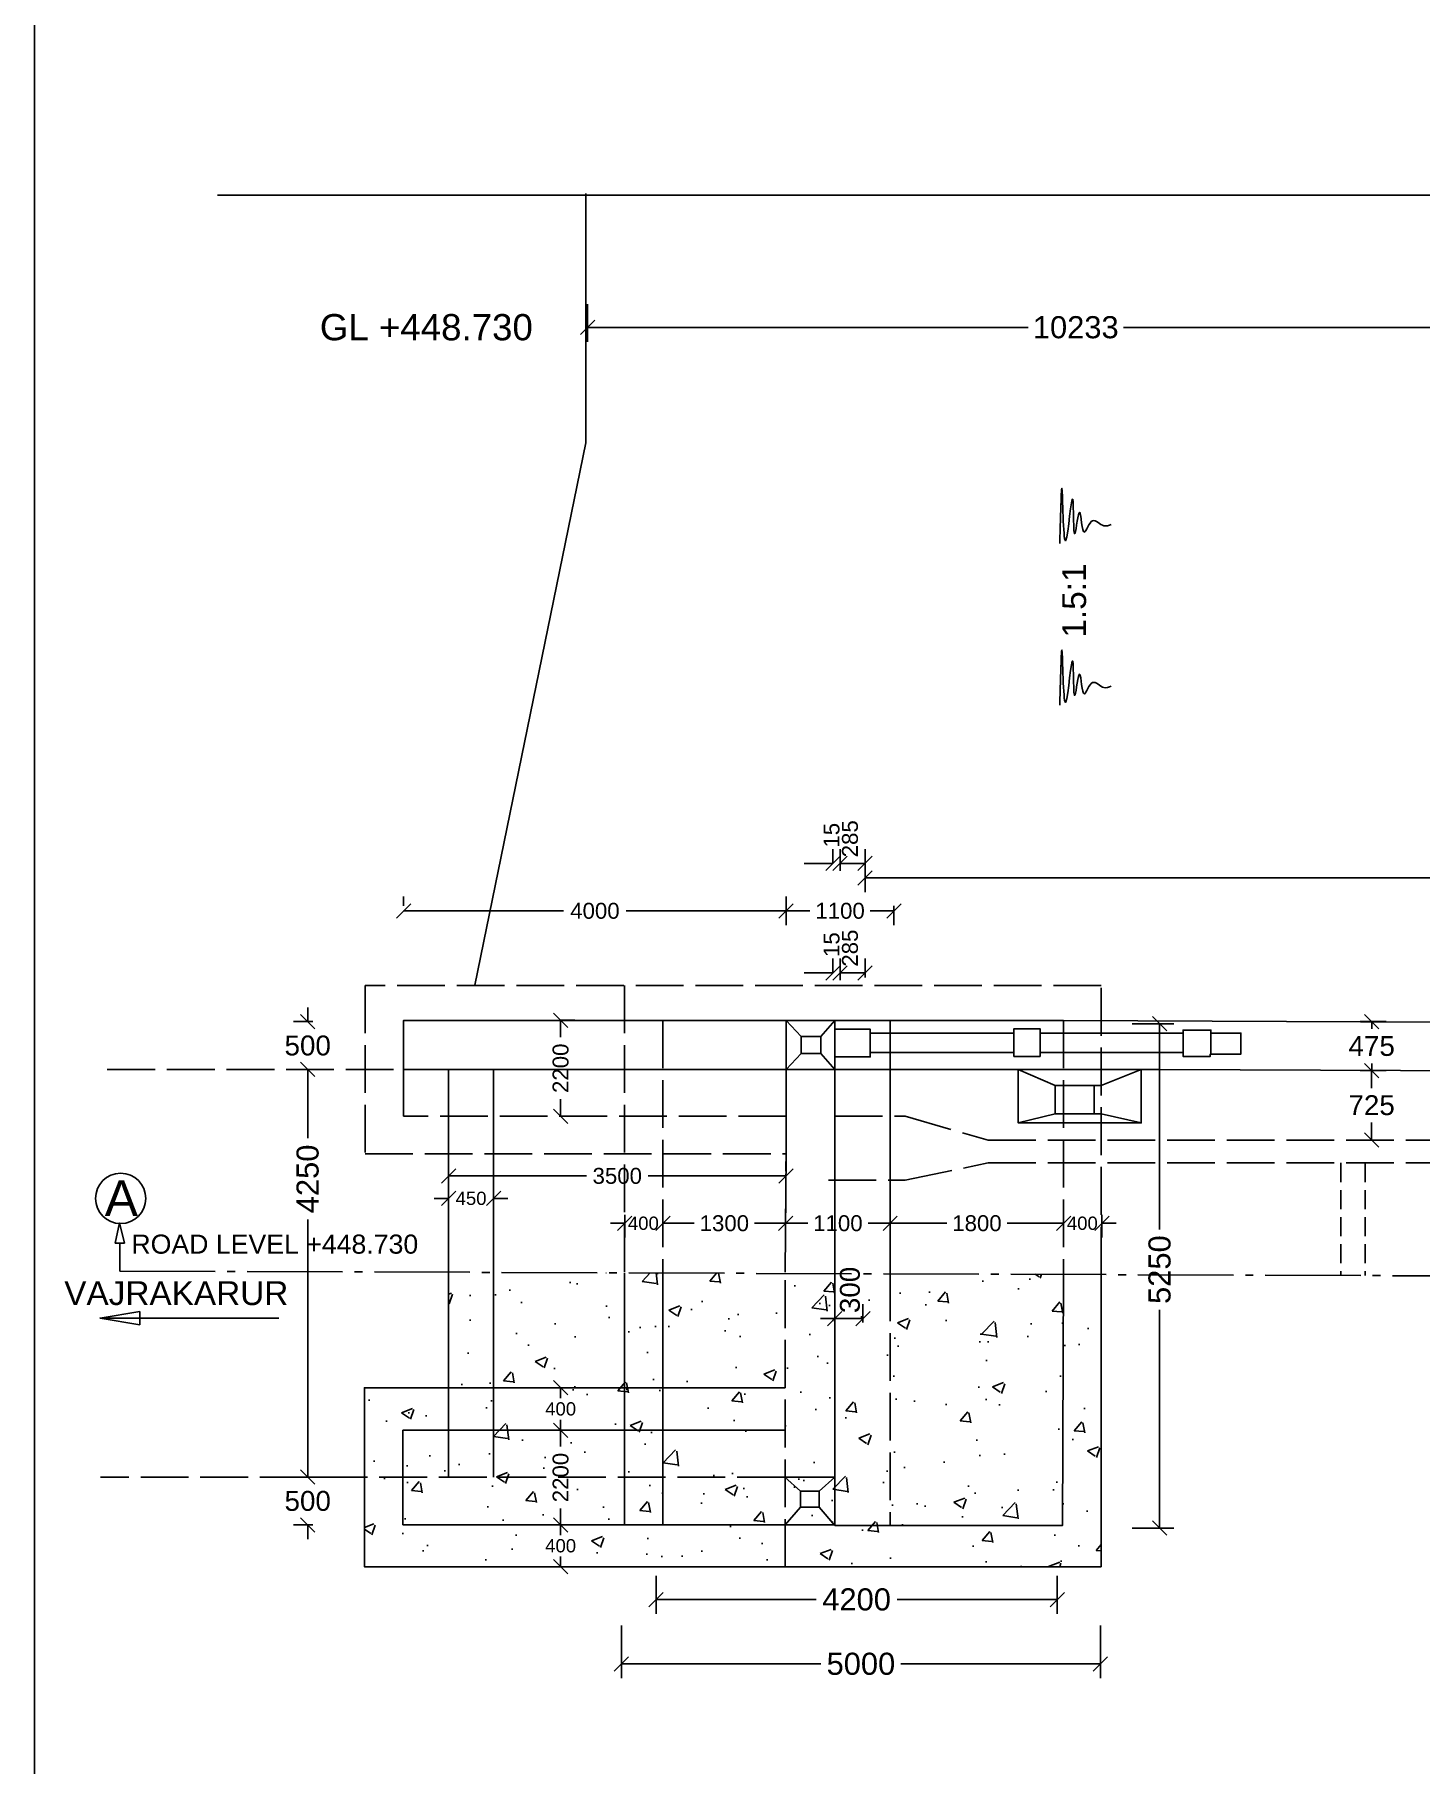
# Model space of a CAD drawing. Header units: inches. Extents: x 19201.6 to 19297.2, y 19008.4 to 19074.4.
# Drawn here: x 19201.6 to 19219.03, y 19022.91 to 19044.64 of the extents above; entities that cross this region are included whole.
import ezdxf

# ---------------------------------------------------------------- set-up
doc = ezdxf.new("R2010")
doc.units = ezdxf.units.IN
doc.header["$MEASUREMENT"] = 0
doc.linetypes.add('ACAD_ISO02W100', pattern=[15, 12, -3])
doc.linetypes.add('ACAD_ISO04W100', pattern=[30, 24, -3, 0, -3])
for name, color, linetype in [('DIMENSION', 255, 'Continuous'), ('DRAWING', 2, 'Continuous'), ('HATCH', 255, 'Continuous'), ('TEXT', 255, 'Continuous')]:
    doc.layers.add(name, color=color, linetype=linetype)
doc.styles.get("Standard").update_dxf_attribs({"font": 'arial.ttf'})
doc.dimstyles.get("Standard").update_dxf_attribs({"dimtxt": 0.25, "dimasz": 0.18, "dimexe": 0.18, "dimexo": 0.0625, "dimgap": 0.09, "dimtad": 0, "dimtih": 1, "dimtoh": 1, "dimdec": 4, "dimzin": 0, "dimdsep": 46, "dimtxsty": 'Standard', "dimblk": 'OBLIQUE', "dimcen": 0.09, "dimadec": 0, "dimazin": 0, "dimtfac": 1, "dimtdec": 4, "dimtofl": 0, "dimtmove": 0, "dimatfit": 3, "dimfxl": 1, "dimtolj": 1, "dimtzin": 0, "dimarcsym": 0})

# ---------------------------------------------------------------- blocks, each defined once
blk = doc.blocks.new('_Oblique')
at = {"color": 0, "linetype": 'ByBlock', "lineweight": -2}
blk.add_line((-0.5, -0.5), (0.5, 0.5), dxfattribs=at)
blk = doc.blocks.new('*D7')
at = {"layer": 'Defpoints', "color": 0, "transparency": 16777216}
for p in [(19208.982, 19024.711), (19215.004, 19024.711), (19215.004, 19024.168)]:
    blk.add_point(p, dxfattribs=at)
at = {"layer": 'DIMENSION', "color": 0, "lineweight": -2, "transparency": 16777216}
for p, q in [((19208.982, 19024.649), (19208.982, 19023.988)), ((19215.004, 19024.649), (19215.004, 19023.988)), ((19208.982, 19024.168), (19211.488, 19024.168)), ((19215.004, 19024.168), (19212.497, 19024.168))]:
    blk.add_line(p, q, dxfattribs=at)
at = {"layer": 'DIMENSION', "color": 0, "lineweight": -2, "transparency": 16777216, "xscale": 0.18, "yscale": 0.18, "zscale": 0.18, "rotation": 180}
blk.add_blockref('_Oblique', (19208.982, 19024.168), dxfattribs=at)
at = {"layer": 'DIMENSION', "color": 0, "lineweight": -2, "transparency": 16777216, "xscale": 0.18, "yscale": 0.18, "zscale": 0.18}
blk.add_blockref('_Oblique', (19215.004, 19024.168), dxfattribs=at)
at = {"layer": 'DIMENSION', "color": 0, "transparency": 16777216, "insert": (19211.993, 19024.168), "char_height": 0.2778, "attachment_point": 5}
blk.add_mtext('\\A1;5000', dxfattribs=at)
blk = doc.blocks.new('*D8')
at = {"layer": 'Defpoints', "color": 0, "transparency": 16777216}
for p in [(19209.417, 19025.336), (19214.461, 19025.336), (19214.461, 19024.977)]:
    blk.add_point(p, dxfattribs=at)
at = {"layer": 'DIMENSION', "color": 0, "lineweight": -2, "transparency": 16777216}
for p, q in [((19209.417, 19025.274), (19209.417, 19024.797)), ((19214.461, 19025.274), (19214.461, 19024.797)), ((19209.417, 19024.977), (19211.429, 19024.977)), ((19214.461, 19024.977), (19212.449, 19024.977))]:
    blk.add_line(p, q, dxfattribs=at)
at = {"layer": 'DIMENSION', "color": 0, "lineweight": -2, "transparency": 16777216, "xscale": 0.18, "yscale": 0.18, "zscale": 0.18, "rotation": 180}
blk.add_blockref('_Oblique', (19209.417, 19024.977), dxfattribs=at)
at = {"layer": 'DIMENSION', "color": 0, "lineweight": -2, "transparency": 16777216, "xscale": 0.18, "yscale": 0.18, "zscale": 0.18}
blk.add_blockref('_Oblique', (19214.461, 19024.977), dxfattribs=at)
at = {"layer": 'DIMENSION', "color": 0, "transparency": 16777216, "insert": (19211.939, 19024.977), "char_height": 0.2778, "attachment_point": 5}
blk.add_mtext('\\A1;4200', dxfattribs=at)
blk = doc.blocks.new('*D9')
at = {"layer": 'Defpoints', "color": 0, "transparency": 16777216}
for p in [(19207.715, 19027.639), (19207.715, 19027.105), (19208.218, 19027.105)]:
    blk.add_point(p, dxfattribs=at)
at = {"layer": 'DIMENSION', "color": 0, "lineweight": -2, "transparency": 16777216}
for p, q in [((19207.778, 19027.639), (19208.398, 19027.639)), ((19208.218, 19027.639), (19208.218, 19027.507)), ((19208.218, 19027.105), (19208.218, 19027.237)), ((19207.778, 19027.105), (19208.398, 19027.105))]:
    blk.add_line(p, q, dxfattribs=at)
at = {"layer": 'DIMENSION', "color": 0, "lineweight": -2, "transparency": 16777216, "xscale": 0.18, "yscale": 0.18, "zscale": 0.18}
for p, rotation in [((19208.218, 19027.639), 90), ((19208.218, 19027.105), 270)]:
    blk.add_blockref('_Oblique', p, dxfattribs=dict(at, rotation=rotation))
at = {"layer": 'DIMENSION', "color": 0, "transparency": 16777216, "insert": (19208.218, 19027.372), "char_height": 0.1667, "attachment_point": 5}
blk.add_mtext('\\A1;400', dxfattribs=at)
blk = doc.blocks.new('*D10')
at = {"layer": 'Defpoints', "color": 0, "transparency": 16777216}
for p in [(19208.135, 19027.105), (19208.135, 19025.915), (19208.218, 19025.915)]:
    blk.add_point(p, dxfattribs=at)
at = {"layer": 'DIMENSION', "color": 0, "lineweight": -2, "transparency": 16777216}
for p, q in [((19208.198, 19027.105), (19208.398, 19027.105)), ((19208.218, 19027.105), (19208.218, 19026.9)), ((19208.218, 19025.915), (19208.218, 19026.12)), ((19208.198, 19025.915), (19208.398, 19025.915))]:
    blk.add_line(p, q, dxfattribs=at)
at = {"layer": 'DIMENSION', "color": 0, "lineweight": -2, "transparency": 16777216, "xscale": 0.18, "yscale": 0.18, "zscale": 0.18}
for p, rotation in [((19208.218, 19027.105), 90), ((19208.218, 19025.915), 270)]:
    blk.add_blockref('_Oblique', p, dxfattribs=dict(at, rotation=rotation))
at = {"layer": 'DIMENSION', "color": 0, "transparency": 16777216, "insert": (19208.218, 19026.51), "char_height": 0.2, "attachment_point": 5, "rotation": 90}
blk.add_mtext('\\A1;2200', dxfattribs=at)
blk = doc.blocks.new('*D11')
at = {"layer": 'Defpoints', "color": 0, "transparency": 16777216}
for p in [(19208.218, 19025.915), (19208.218, 19025.389), (19208.218, 19025.389)]:
    blk.add_point(p, dxfattribs=at)
at = {"layer": 'DIMENSION', "color": 0, "lineweight": -2, "transparency": 16777216}
for p, q in [((19208.155, 19025.915), (19208.038, 19025.915)), ((19208.218, 19025.915), (19208.218, 19025.787)), ((19208.218, 19025.389), (19208.218, 19025.517)), ((19208.155, 19025.389), (19208.038, 19025.389))]:
    blk.add_line(p, q, dxfattribs=at)
at = {"layer": 'DIMENSION', "color": 0, "lineweight": -2, "transparency": 16777216, "xscale": 0.18, "yscale": 0.18, "zscale": 0.18}
for p, rotation in [((19208.218, 19025.915), 90), ((19208.218, 19025.389), 270)]:
    blk.add_blockref('_Oblique', p, dxfattribs=dict(at, rotation=rotation))
at = {"layer": 'DIMENSION', "color": 0, "transparency": 16777216, "insert": (19208.218, 19025.652), "char_height": 0.1667, "attachment_point": 5}
blk.add_mtext('\\A1;400', dxfattribs=at)
blk = doc.blocks.new('*D12')
at = {"layer": 'Defpoints', "color": 0, "transparency": 16777216}
for p in [(19205.163, 19026.516), (19205.038, 19025.915), (19205.163, 19025.915)]:
    blk.add_point(p, dxfattribs=at)
at = {"layer": 'DIMENSION', "color": 0, "lineweight": -2, "transparency": 16777216}
for p, q in [((19205.101, 19026.516), (19204.858, 19026.516)), ((19205.038, 19026.516), (19205.038, 19026.696)), ((19205.101, 19025.915), (19204.858, 19025.915)), ((19205.038, 19025.915), (19205.038, 19025.735))]:
    blk.add_line(p, q, dxfattribs=at)
at = {"layer": 'DIMENSION', "color": 0, "lineweight": -2, "transparency": 16777216, "xscale": 0.18, "yscale": 0.18, "zscale": 0.18}
for p, rotation in [((19205.038, 19026.516), 270), ((19205.038, 19025.915), 90)]:
    blk.add_blockref('_Oblique', p, dxfattribs=dict(at, rotation=rotation))
at = {"layer": 'DIMENSION', "color": 0, "transparency": 16777216, "insert": (19205.038, 19026.215), "char_height": 0.25, "attachment_point": 5}
blk.add_mtext('\\A1;500', dxfattribs=at)
blk = doc.blocks.new('*D13')
at = {"layer": 'Defpoints', "color": 0, "transparency": 16777216}
for p in [(19204.913, 19031.638), (19204.855, 19026.516), (19205.038, 19026.516)]:
    blk.add_point(p, dxfattribs=at)
at = {"layer": 'DIMENSION', "color": 0, "lineweight": -2, "transparency": 16777216}
for p, q in [((19204.976, 19031.638), (19205.218, 19031.638)), ((19205.038, 19031.638), (19205.038, 19030.773)), ((19205.038, 19026.516), (19205.038, 19029.753)), ((19204.917, 19026.516), (19205.218, 19026.516))]:
    blk.add_line(p, q, dxfattribs=at)
at = {"layer": 'DIMENSION', "color": 0, "lineweight": -2, "transparency": 16777216, "xscale": 0.18, "yscale": 0.18, "zscale": 0.18}
for p, rotation in [((19205.038, 19031.638), 90), ((19205.038, 19026.516), 270)]:
    blk.add_blockref('_Oblique', p, dxfattribs=dict(at, rotation=rotation))
at = {"layer": 'DIMENSION', "color": 0, "transparency": 16777216, "insert": (19205.038, 19030.263), "char_height": 0.2778, "attachment_point": 5, "rotation": 90}
blk.add_mtext('\\A1;4250', dxfattribs=at)
blk = doc.blocks.new('*D14')
at = {"layer": 'Defpoints', "color": 0, "transparency": 16777216}
for p in [(19205.163, 19032.239), (19205.038, 19031.638), (19205.163, 19031.638)]:
    blk.add_point(p, dxfattribs=at)
at = {"layer": 'DIMENSION', "color": 0, "lineweight": -2, "transparency": 16777216}
for p, q in [((19205.038, 19032.239), (19205.038, 19032.419)), ((19205.101, 19032.239), (19204.858, 19032.239)), ((19205.101, 19031.638), (19204.858, 19031.638)), ((19205.038, 19031.638), (19205.038, 19031.458))]:
    blk.add_line(p, q, dxfattribs=at)
at = {"layer": 'DIMENSION', "color": 0, "lineweight": -2, "transparency": 16777216, "xscale": 0.18, "yscale": 0.18, "zscale": 0.18}
for p, rotation in [((19205.038, 19032.239), 270), ((19205.038, 19031.638), 90)]:
    blk.add_blockref('_Oblique', p, dxfattribs=dict(at, rotation=rotation))
at = {"layer": 'DIMENSION', "color": 0, "transparency": 16777216, "insert": (19205.038, 19031.938), "char_height": 0.25, "attachment_point": 5}
blk.add_mtext('\\A1;500', dxfattribs=at)
blk = doc.blocks.new('*D15')
at = {"layer": 'Defpoints', "color": 0, "transparency": 16777216}
for p in [(19207.375, 19030.018), (19206.809, 19029.936), (19207.375, 19029.936)]:
    blk.add_point(p, dxfattribs=at)
at = {"layer": 'DIMENSION', "color": 0, "lineweight": -2, "transparency": 16777216}
for p, q in [((19206.809, 19029.999), (19206.809, 19030.198)), ((19207.375, 19029.999), (19207.375, 19030.198)), ((19206.809, 19030.018), (19206.629, 19030.018)), ((19207.375, 19030.018), (19207.555, 19030.018))]:
    blk.add_line(p, q, dxfattribs=at)
at = {"layer": 'DIMENSION', "color": 0, "lineweight": -2, "transparency": 16777216, "xscale": 0.18, "yscale": 0.18, "zscale": 0.18}
blk.add_blockref('_Oblique', (19206.809, 19030.018), dxfattribs=at)
at = {"layer": 'DIMENSION', "color": 0, "lineweight": -2, "transparency": 16777216, "xscale": 0.18, "yscale": 0.18, "zscale": 0.18, "rotation": 180}
blk.add_blockref('_Oblique', (19207.375, 19030.018), dxfattribs=at)
at = {"layer": 'DIMENSION', "color": 0, "transparency": 16777216, "insert": (19207.092, 19030.018), "char_height": 0.1667, "attachment_point": 5}
blk.add_mtext('\\A1;450', dxfattribs=at)
blk = doc.blocks.new('*D16')
at = {"layer": 'Defpoints', "color": 0, "transparency": 16777216}
for p in [(19206.809, 19030.3), (19211.051, 19030.3), (19211.051, 19030.3)]:
    blk.add_point(p, dxfattribs=at)
at = {"layer": 'DIMENSION', "color": 0, "lineweight": -2, "transparency": 16777216}
for p, q in [((19206.809, 19030.362), (19206.809, 19030.48)), ((19211.051, 19030.362), (19211.051, 19030.48)), ((19206.809, 19030.3), (19208.542, 19030.3)), ((19211.051, 19030.3), (19209.318, 19030.3))]:
    blk.add_line(p, q, dxfattribs=at)
at = {"layer": 'DIMENSION', "color": 0, "lineweight": -2, "transparency": 16777216, "xscale": 0.18, "yscale": 0.18, "zscale": 0.18, "rotation": 180}
blk.add_blockref('_Oblique', (19206.809, 19030.3), dxfattribs=at)
at = {"layer": 'DIMENSION', "color": 0, "lineweight": -2, "transparency": 16777216, "xscale": 0.18, "yscale": 0.18, "zscale": 0.18}
blk.add_blockref('_Oblique', (19211.051, 19030.3), dxfattribs=at)
at = {"layer": 'DIMENSION', "color": 0, "transparency": 16777216, "insert": (19208.93, 19030.3), "char_height": 0.2, "attachment_point": 5}
blk.add_mtext('\\A1;3500', dxfattribs=at)
blk = doc.blocks.new('*D17')
at = {"layer": 'Defpoints', "color": 0, "transparency": 16777216}
for p in [(19209.023, 19029.875), (19209.504, 19029.875), (19209.504, 19029.705)]:
    blk.add_point(p, dxfattribs=at)
at = {"layer": 'DIMENSION', "color": 0, "lineweight": -2, "transparency": 16777216}
for p, q in [((19209.023, 19029.813), (19209.023, 19029.525)), ((19209.504, 19029.813), (19209.504, 19029.525)), ((19209.023, 19029.705), (19208.843, 19029.705)), ((19209.504, 19029.705), (19209.684, 19029.705))]:
    blk.add_line(p, q, dxfattribs=at)
at = {"layer": 'DIMENSION', "color": 0, "lineweight": -2, "transparency": 16777216, "xscale": 0.18, "yscale": 0.18, "zscale": 0.18}
blk.add_blockref('_Oblique', (19209.023, 19029.705), dxfattribs=at)
at = {"layer": 'DIMENSION', "color": 0, "lineweight": -2, "transparency": 16777216, "xscale": 0.18, "yscale": 0.18, "zscale": 0.18, "rotation": 180}
blk.add_blockref('_Oblique', (19209.504, 19029.705), dxfattribs=at)
at = {"layer": 'DIMENSION', "color": 0, "transparency": 16777216, "insert": (19209.258, 19029.705), "char_height": 0.1667, "attachment_point": 5}
blk.add_mtext('\\A1;400', dxfattribs=at)
blk = doc.blocks.new('*D18')
at = {"layer": 'Defpoints', "color": 0, "transparency": 16777216}
for p in [(19209.504, 19029.705), (19211.047, 19029.705), (19211.047, 19029.705)]:
    blk.add_point(p, dxfattribs=at)
at = {"layer": 'DIMENSION', "color": 0, "lineweight": -2, "transparency": 16777216}
for p, q in [((19209.504, 19029.767), (19209.504, 19029.885)), ((19211.047, 19029.767), (19211.047, 19029.885)), ((19209.504, 19029.705), (19209.897, 19029.705)), ((19211.047, 19029.705), (19210.654, 19029.705))]:
    blk.add_line(p, q, dxfattribs=at)
at = {"layer": 'DIMENSION', "color": 0, "lineweight": -2, "transparency": 16777216, "xscale": 0.18, "yscale": 0.18, "zscale": 0.18, "rotation": 180}
blk.add_blockref('_Oblique', (19209.504, 19029.705), dxfattribs=at)
at = {"layer": 'DIMENSION', "color": 0, "lineweight": -2, "transparency": 16777216, "xscale": 0.18, "yscale": 0.18, "zscale": 0.18}
blk.add_blockref('_Oblique', (19211.047, 19029.705), dxfattribs=at)
at = {"layer": 'DIMENSION', "color": 0, "transparency": 16777216, "insert": (19210.276, 19029.705), "char_height": 0.2, "attachment_point": 5}
blk.add_mtext('\\A1;1300', dxfattribs=at)
blk = doc.blocks.new('*D19')
at = {"layer": 'Defpoints', "color": 0, "transparency": 16777216}
for p in [(19211.047, 19029.714), (19212.361, 19029.705), (19212.361, 19029.705)]:
    blk.add_point(p, dxfattribs=at)
at = {"layer": 'DIMENSION', "color": 0, "lineweight": -2, "transparency": 16777216}
for p, q in [((19212.361, 19029.767), (19212.361, 19029.885)), ((19211.047, 19029.705), (19211.326, 19029.705)), ((19211.047, 19029.651), (19211.047, 19029.525)), ((19212.361, 19029.705), (19212.083, 19029.705))]:
    blk.add_line(p, q, dxfattribs=at)
at = {"layer": 'DIMENSION', "color": 0, "lineweight": -2, "transparency": 16777216, "xscale": 0.18, "yscale": 0.18, "zscale": 0.18, "rotation": 180}
blk.add_blockref('_Oblique', (19211.047, 19029.705), dxfattribs=at)
at = {"layer": 'DIMENSION', "color": 0, "lineweight": -2, "transparency": 16777216, "xscale": 0.18, "yscale": 0.18, "zscale": 0.18}
blk.add_blockref('_Oblique', (19212.361, 19029.705), dxfattribs=at)
at = {"layer": 'DIMENSION', "color": 0, "transparency": 16777216, "insert": (19211.704, 19029.705), "char_height": 0.2, "attachment_point": 5}
blk.add_mtext('\\A1;1100', dxfattribs=at)
blk = doc.blocks.new('*D20')
at = {"layer": 'Defpoints', "color": 0, "transparency": 16777216}
for p in [(19212.361, 19029.594), (19214.542, 19029.705), (19214.542, 19029.594)]:
    blk.add_point(p, dxfattribs=at)
at = {"layer": 'DIMENSION', "color": 0, "lineweight": -2, "transparency": 16777216}
for p, q in [((19212.361, 19029.656), (19212.361, 19029.885)), ((19214.542, 19029.656), (19214.542, 19029.885)), ((19212.361, 19029.705), (19213.073, 19029.705)), ((19214.542, 19029.705), (19213.831, 19029.705))]:
    blk.add_line(p, q, dxfattribs=at)
at = {"layer": 'DIMENSION', "color": 0, "lineweight": -2, "transparency": 16777216, "xscale": 0.18, "yscale": 0.18, "zscale": 0.18, "rotation": 180}
blk.add_blockref('_Oblique', (19212.361, 19029.705), dxfattribs=at)
at = {"layer": 'DIMENSION', "color": 0, "lineweight": -2, "transparency": 16777216, "xscale": 0.18, "yscale": 0.18, "zscale": 0.18}
blk.add_blockref('_Oblique', (19214.542, 19029.705), dxfattribs=at)
at = {"layer": 'DIMENSION', "color": 0, "transparency": 16777216, "insert": (19213.452, 19029.705), "char_height": 0.2, "attachment_point": 5}
blk.add_mtext('\\A1;1800', dxfattribs=at)
blk = doc.blocks.new('*D21')
at = {"layer": 'Defpoints', "color": 0, "transparency": 16777216}
for p in [(19214.542, 19029.875), (19215.023, 19029.875), (19215.023, 19029.705)]:
    blk.add_point(p, dxfattribs=at)
at = {"layer": 'DIMENSION', "color": 0, "lineweight": -2, "transparency": 16777216}
for p, q in [((19214.542, 19029.813), (19214.542, 19029.525)), ((19215.023, 19029.813), (19215.023, 19029.525)), ((19214.542, 19029.705), (19214.362, 19029.705)), ((19215.023, 19029.705), (19215.203, 19029.705))]:
    blk.add_line(p, q, dxfattribs=at)
at = {"layer": 'DIMENSION', "color": 0, "lineweight": -2, "transparency": 16777216, "xscale": 0.18, "yscale": 0.18, "zscale": 0.18}
blk.add_blockref('_Oblique', (19214.542, 19029.705), dxfattribs=at)
at = {"layer": 'DIMENSION', "color": 0, "lineweight": -2, "transparency": 16777216, "xscale": 0.18, "yscale": 0.18, "zscale": 0.18, "rotation": 180}
blk.add_blockref('_Oblique', (19215.023, 19029.705), dxfattribs=at)
at = {"layer": 'DIMENSION', "color": 0, "transparency": 16777216, "insert": (19214.777, 19029.705), "char_height": 0.1667, "attachment_point": 5}
blk.add_mtext('\\A1;400', dxfattribs=at)
blk = doc.blocks.new('*D22')
at = {"layer": 'Defpoints', "color": 0, "transparency": 16777216}
for p in [(19208.135, 19032.256), (19208.135, 19031.051), (19208.218, 19031.051)]:
    blk.add_point(p, dxfattribs=at)
at = {"layer": 'DIMENSION', "color": 0, "lineweight": -2, "transparency": 16777216}
for p, q in [((19208.198, 19032.256), (19208.398, 19032.256)), ((19208.218, 19032.256), (19208.218, 19032.043)), ((19208.198, 19031.051), (19208.398, 19031.051)), ((19208.218, 19031.051), (19208.218, 19031.263))]:
    blk.add_line(p, q, dxfattribs=at)
at = {"layer": 'DIMENSION', "color": 0, "lineweight": -2, "transparency": 16777216, "xscale": 0.18, "yscale": 0.18, "zscale": 0.18}
for p, rotation in [((19208.218, 19032.256), 90), ((19208.218, 19031.051), 270)]:
    blk.add_blockref('_Oblique', p, dxfattribs=dict(at, rotation=rotation))
at = {"layer": 'DIMENSION', "color": 0, "transparency": 16777216, "insert": (19208.218, 19031.653), "char_height": 0.2, "attachment_point": 5, "rotation": 90}
blk.add_mtext('\\A1;2200', dxfattribs=at)
blk = doc.blocks.new('*D23')
at = {"layer": 'Defpoints', "color": 0, "transparency": 16777216}
for p in [(19206.244, 19033.631), (19211.053, 19033.631), (19211.053, 19033.631)]:
    blk.add_point(p, dxfattribs=at)
at = {"layer": 'DIMENSION', "color": 0, "lineweight": -2, "transparency": 16777216}
for p, q in [((19206.244, 19033.693), (19206.244, 19033.811)), ((19211.053, 19033.693), (19211.053, 19033.811)), ((19206.244, 19033.631), (19208.256, 19033.631)), ((19211.053, 19033.631), (19209.041, 19033.631))]:
    blk.add_line(p, q, dxfattribs=at)
at = {"layer": 'DIMENSION', "color": 0, "lineweight": -2, "transparency": 16777216, "xscale": 0.18, "yscale": 0.18, "zscale": 0.18, "rotation": 180}
blk.add_blockref('_Oblique', (19206.244, 19033.631), dxfattribs=at)
at = {"layer": 'DIMENSION', "color": 0, "lineweight": -2, "transparency": 16777216, "xscale": 0.18, "yscale": 0.18, "zscale": 0.18}
blk.add_blockref('_Oblique', (19211.053, 19033.631), dxfattribs=at)
at = {"layer": 'DIMENSION', "color": 0, "transparency": 16777216, "insert": (19208.649, 19033.631), "char_height": 0.2, "attachment_point": 5}
blk.add_mtext('\\A1;4000', dxfattribs=at)
blk = doc.blocks.new('*D24')
at = {"layer": 'Defpoints', "color": 0, "transparency": 16777216}
for p in [(19211.053, 19033.755), (19212.408, 19033.755), (19212.408, 19033.631)]:
    blk.add_point(p, dxfattribs=at)
at = {"layer": 'DIMENSION', "color": 0, "lineweight": -2, "transparency": 16777216}
for p, q in [((19211.053, 19033.693), (19211.053, 19033.451)), ((19212.408, 19033.693), (19212.408, 19033.451)), ((19211.053, 19033.631), (19211.352, 19033.631)), ((19212.408, 19033.631), (19212.11, 19033.631))]:
    blk.add_line(p, q, dxfattribs=at)
at = {"layer": 'DIMENSION', "color": 0, "lineweight": -2, "transparency": 16777216, "xscale": 0.18, "yscale": 0.18, "zscale": 0.18, "rotation": 180}
blk.add_blockref('_Oblique', (19211.053, 19033.631), dxfattribs=at)
at = {"layer": 'DIMENSION', "color": 0, "lineweight": -2, "transparency": 16777216, "xscale": 0.18, "yscale": 0.18, "zscale": 0.18}
blk.add_blockref('_Oblique', (19212.408, 19033.631), dxfattribs=at)
at = {"layer": 'DIMENSION', "color": 0, "transparency": 16777216, "insert": (19211.731, 19033.631), "char_height": 0.2, "attachment_point": 5}
blk.add_mtext('\\A1;1100', dxfattribs=at)
blk = doc.blocks.new('*D25')
at = {"layer": 'Defpoints', "color": 0, "transparency": 16777216}
for p in [(19218.206, 19032.241), (19218.206, 19031.624), (19218.415, 19031.624)]:
    blk.add_point(p, dxfattribs=at)
at = {"layer": 'DIMENSION', "color": 0, "lineweight": -2, "transparency": 16777216}
for p, q in [((19218.269, 19032.241), (19218.595, 19032.241)), ((19218.415, 19032.241), (19218.415, 19032.149)), ((19218.415, 19031.624), (19218.415, 19031.715)), ((19218.269, 19031.624), (19218.595, 19031.624))]:
    blk.add_line(p, q, dxfattribs=at)
at = {"layer": 'DIMENSION', "color": 0, "lineweight": -2, "transparency": 16777216, "xscale": 0.18, "yscale": 0.18, "zscale": 0.18}
for p, rotation in [((19218.415, 19032.241), 90), ((19218.415, 19031.624), 270)]:
    blk.add_blockref('_Oblique', p, dxfattribs=dict(at, rotation=rotation))
at = {"layer": 'DIMENSION', "color": 0, "transparency": 16777216, "insert": (19218.415, 19031.932), "char_height": 0.25, "attachment_point": 5}
blk.add_mtext('\\A1;475', dxfattribs=at)
blk = doc.blocks.new('*D26')
at = {"layer": 'Defpoints', "color": 0, "transparency": 16777216}
for p in [(19218.213, 19031.625), (19218.213, 19030.75), (19218.414, 19030.75)]:
    blk.add_point(p, dxfattribs=at)
at = {"layer": 'DIMENSION', "color": 0, "lineweight": -2, "transparency": 16777216}
for p, q in [((19218.276, 19031.625), (19218.594, 19031.625)), ((19218.414, 19031.625), (19218.414, 19031.405)), ((19218.414, 19030.75), (19218.414, 19030.97)), ((19218.276, 19030.75), (19218.594, 19030.75))]:
    blk.add_line(p, q, dxfattribs=at)
at = {"layer": 'DIMENSION', "color": 0, "lineweight": -2, "transparency": 16777216, "xscale": 0.18, "yscale": 0.18, "zscale": 0.18}
for p, rotation in [((19218.414, 19031.625), 90), ((19218.414, 19030.75), 270)]:
    blk.add_blockref('_Oblique', p, dxfattribs=dict(at, rotation=rotation))
at = {"layer": 'DIMENSION', "color": 0, "transparency": 16777216, "insert": (19218.414, 19031.188), "char_height": 0.25, "attachment_point": 5}
blk.add_mtext('\\A1;725', dxfattribs=at)
blk = doc.blocks.new('*D27')
at = {"layer": 'Defpoints', "color": 0, "transparency": 16777216}
for p in [(19212.046, 19034.278), (19230.484, 19034.278), (19230.484, 19034.046)]:
    blk.add_point(p, dxfattribs=at)
at = {"layer": 'DIMENSION', "color": 0, "lineweight": -2, "transparency": 16777216}
for p, q in [((19212.046, 19034.215), (19212.046, 19033.866)), ((19230.484, 19034.215), (19230.484, 19033.866)), ((19212.046, 19034.046), (19220.666, 19034.046)), ((19230.484, 19034.046), (19221.864, 19034.046))]:
    blk.add_line(p, q, dxfattribs=at)
at = {"layer": 'DIMENSION', "color": 0, "lineweight": -2, "transparency": 16777216, "xscale": 0.18, "yscale": 0.18, "zscale": 0.18, "rotation": 180}
blk.add_blockref('_Oblique', (19212.046, 19034.046), dxfattribs=at)
at = {"layer": 'DIMENSION', "color": 0, "lineweight": -2, "transparency": 16777216, "xscale": 0.18, "yscale": 0.18, "zscale": 0.18}
blk.add_blockref('_Oblique', (19230.484, 19034.046), dxfattribs=at)
at = {"layer": 'DIMENSION', "color": 0, "transparency": 16777216, "insert": (19221.265, 19034.046), "char_height": 0.2778, "attachment_point": 5}
blk.add_mtext('\\A1;15400', dxfattribs=at)
blk = doc.blocks.new('*D56')
at = {"layer": 'Defpoints', "color": 0, "transparency": 16777216}
for p in [(19215.341, 19032.212), (19215.341, 19025.876), (19215.749, 19025.876)]:
    blk.add_point(p, dxfattribs=at)
at = {"layer": 'DIMENSION', "color": 0, "lineweight": -2, "transparency": 16777216}
for p, q in [((19215.404, 19032.212), (19215.929, 19032.212)), ((19215.749, 19032.212), (19215.749, 19029.627)), ((19215.749, 19025.876), (19215.749, 19028.619)), ((19215.404, 19025.876), (19215.929, 19025.876))]:
    blk.add_line(p, q, dxfattribs=at)
at = {"layer": 'DIMENSION', "color": 0, "lineweight": -2, "transparency": 16777216, "xscale": 0.18, "yscale": 0.18, "zscale": 0.18}
for p, rotation in [((19215.749, 19032.212), 90), ((19215.749, 19025.876), 270)]:
    blk.add_blockref('_Oblique', p, dxfattribs=dict(at, rotation=rotation))
at = {"layer": 'DIMENSION', "color": 0, "transparency": 16777216, "insert": (19215.749, 19029.123), "char_height": 0.2778, "attachment_point": 5, "rotation": 90}
blk.add_mtext('\\A1;5250', dxfattribs=at)
blk = doc.blocks.new('*D57')
at = {"layer": 'Defpoints', "color": 0, "transparency": 16777216}
for p in [(19208.557, 19041.319), (19220.831, 19041.319), (19220.831, 19040.964)]:
    blk.add_point(p, dxfattribs=at)
at = {"layer": 'DIMENSION', "color": 0, "lineweight": -2, "transparency": 16777216}
for p, q in [((19208.557, 19041.257), (19208.557, 19040.784)), ((19220.831, 19041.257), (19220.831, 19040.784)), ((19208.557, 19040.964), (19214.094, 19040.964)), ((19220.831, 19040.964), (19215.294, 19040.964))]:
    blk.add_line(p, q, dxfattribs=at)
at = {"layer": 'DIMENSION', "color": 0, "lineweight": -2, "transparency": 16777216, "xscale": 0.18, "yscale": 0.18, "zscale": 0.18, "rotation": 180}
blk.add_blockref('_Oblique', (19208.557, 19040.964), dxfattribs=at)
at = {"layer": 'DIMENSION', "color": 0, "lineweight": -2, "transparency": 16777216, "xscale": 0.18, "yscale": 0.18, "zscale": 0.18}
blk.add_blockref('_Oblique', (19220.831, 19040.964), dxfattribs=at)
at = {"layer": 'DIMENSION', "color": 0, "transparency": 16777216, "insert": (19214.694, 19040.964), "char_height": 0.2778, "attachment_point": 5}
blk.add_mtext('\\A1;10233', dxfattribs=at)

msp = doc.modelspace()

# ---------------------------------------------------------------- hatches: boundary and pattern name
at = {"layer": 'HATCH'}
h = msp.add_hatch(dxfattribs=at)
h.set_pattern_fill('AR-CONC', color=256, scale=0.2, style=0)
h.set_pattern_definition([(50, (0, 0), (1.434520365, -0.12550427), [0.15, -1.65]), (355, (0, 0), (-0.27750267, 1.50438427), [0.12, -1.32]), (100.4514, (0.1195, -0.0105), (1.15701876, 1.378879084), [0.12748038, -1.402284224]), (46.1842, (0, 0.4), (2.1344821, -0.33103803), [0.225, -2.475]), (96.6356, (0.1779, 0.3724), (1.86932541, 1.94823574), [0.19122058, -2.103426]), (351.1842, (0, 0.4), (1.86932389, 1.9482372), [0.18, -1.98]), (21, (0.2, 0.3), (1.193814104, -0.80523778), [0.15, -1.65]), (326, (0.2, 0.3), (0.48663066, 1.45030009), [0.12, -1.32]), (71.4514, (0.2995, 0.2329), (1.68044526, 0.64506099), [0.12748038, -1.402284224]), (37.5, (0, 0), (0.024319711, 0.665787708), [0, -1.304, 0, -1.34, 0, -1.325]), (7.5, (0, 0), (0.526139075, 0.788823424), [0, -0.764, 0, -1.274, 0, -0.505]), (327.5, (-0.446, 0), (1.067644872, -0.045109743), [0, -0.5, 0, -1.56, 0, -2.07]), (317.5, (-0.646, 0), (1.16637234, 0.200209965), [0, -0.65, 0, -1.036, 0, -1.47])])
h.paths.add_polyline_path([(19206.80906, 19029.09036), (19206.80906, 19027.63923), (19205.75073, 19027.63923), (19205.75073, 19025.38885), (19215.0134, 19025.38885), (19215.0134, 19029.06273)])

# ---------------------------------------------------------------- linework, layer by layer
at = {"layer": 'DIMENSION'}
for p, q in [((19211.64094, 19034.22684), (19211.64094, 19034.40684)), ((19211.73094, 19034.25681), (19211.73094, 19034.40684)), ((19211.73094, 19034.13568), (19211.73094, 19034.37431)), ((19212.04606, 19034.16821), (19212.04606, 19034.40684)), ((19211.64094, 19034.22684), (19211.28094, 19034.22684)), ((19212.04606, 19034.22684), (19211.73094, 19034.22684)), ((19211.73094, 19034.22684), (19211.91094, 19034.22684)), ((19211.64094, 19032.85249), (19211.64094, 19033.03249)), ((19211.73094, 19032.88246), (19211.73094, 19033.03249)), ((19212.04606, 19032.79387), (19212.04606, 19033.03249)), ((19211.64094, 19032.85249), (19211.28094, 19032.85249)), ((19211.73094, 19032.76134), (19211.73094, 19032.99996)), ((19212.04606, 19032.85249), (19211.73094, 19032.85249)), ((19211.66392, 19028.4604), (19211.66392, 19028.68693)), ((19212.01932, 19028.4604), (19212.01932, 19028.68693)), ((19211.66392, 19028.50693), (19211.48392, 19028.50693)), ((19212.01932, 19028.50693), (19211.66392, 19028.50693))]:
    msp.add_line(p, q, dxfattribs=at)
for points in [[(19202.61655, 19029.45647), (19202.73325, 19029.45647), (19202.67092, 19029.71085), (19202.61655, 19029.45647)], [(19202.67644, 19029.10555), (19202.67644, 19029.45647)]]:
    msp.add_lwpolyline(points, dxfattribs=at)
msp.add_circle((19202.68646, 19030.01789), 0.31578, dxfattribs=at)
at = {"layer": 'DRAWING'}
msp.add_lwpolyline([(19296.90739, 19008.42213), (19201.60416, 19008.42213), (19201.60416, 19074.43576), (19296.90739, 19074.43576)], close=True, dxfattribs=at)
for points in [[(19203.90584, 19042.62565), (19229.23329, 19042.62565), (19229.25381, 19043.22064), (19229.69849, 19042.00403), (19229.68481, 19042.62565), (19251.55511, 19042.62565), (19251.55511, 19043.1421), (19251.94096, 19041.95858), (19252.02219, 19042.62565), (19276.5928, 19042.62565)], [(19207.13837, 19032.69595), (19208.53559, 19039.51202), (19208.53559, 19042.64543)], [(19206.24404, 19031.63765), (19206.24404, 19032.25561), (19211.05303, 19032.25561), (19211.05303, 19030.57609)], [(19211.05303, 19032.25561), (19211.66392, 19032.25561), (19211.66392, 19031.63765)], [(19211.05303, 19032.25561), (19211.24039, 19032.05329), (19211.48911, 19032.05329), (19211.66392, 19032.25561)], [(19211.66392, 19032.25561), (19214.54204, 19032.25561)], [(19211.66392, 19032.14306), (19212.11099, 19032.14306), (19212.11099, 19032.0949), (19212.11099, 19031.85193), (19212.11099, 19031.79501), (19211.66392, 19031.79501)], [(19212.11099, 19032.0949), (19213.91765, 19032.0949), (19213.91765, 19032.15042), (19214.24533, 19032.15042), (19214.24533, 19032.0949), (19214.24533, 19031.85193), (19214.24533, 19031.80248), (19213.91765, 19031.80248), (19213.91765, 19031.85193), (19212.11099, 19031.85193)], [(19212.36146, 19029.07616), (19212.36146, 19032.25561)], [(19214.54204, 19032.25561), (19265.90221, 19032.02146)], [(19211.24039, 19032.05329), (19211.24039, 19031.83997)], [(19211.48911, 19032.05329), (19211.48911, 19031.83997)], [(19213.91765, 19032.0949), (19213.91765, 19031.85193)], [(19214.24533, 19032.0949), (19216.04282, 19032.0949), (19216.04282, 19032.13347), (19216.39389, 19032.13347), (19216.39389, 19032.0949), (19216.77144, 19032.0949), (19216.77144, 19031.83202), (19216.38508, 19031.83202), (19216.38508, 19031.80248), (19216.04282, 19031.80248), (19216.04282, 19031.85193), (19214.24533, 19031.85193)], [(19216.04282, 19032.0949), (19216.04282, 19031.85193)], [(19216.39389, 19032.0949), (19216.39389, 19031.83202)], [(19211.05303, 19031.63765), (19211.24039, 19031.83997), (19211.48911, 19031.83997), (19211.66392, 19031.63765)], [(19206.24404, 19031.63765), (19211.66392, 19031.63765)], [(19206.80906, 19029.09036), (19206.80906, 19031.63765)], [(19207.37542, 19029.08828), (19207.37542, 19031.63557)], [(19211.66392, 19031.64741), (19211.66392, 19025.91529), (19211.0411, 19025.91529)], [(19211.66392, 19031.63765), (19215.75444, 19031.63765), (19275.16018, 19031.38915)], [(19213.97193, 19031.63765), (19213.97193, 19030.96742), (19215.51695, 19030.96742), (19215.51695, 19031.63765)], [(19213.97193, 19031.63765), (19214.43534, 19031.43817), (19215.0134, 19031.43817)], [(19215.51695, 19031.63765), (19215.0134, 19031.43817)], [(19214.43534, 19031.43817), (19214.43534, 19031.08196), (19213.97193, 19030.96742)], [(19214.92566, 19031.43817), (19214.92566, 19031.08196)], [(19214.43534, 19031.08196), (19215.0134, 19031.08196), (19215.51695, 19030.96742)], [(19211.0411, 19029.089), (19211.05303, 19030.57609)], [(19215.0134, 19029.06273), (19215.0134, 19025.38885), (19205.75073, 19025.38885), (19205.75073, 19027.63923), (19211.0411, 19027.63923)], [(19206.80906, 19026.51598), (19206.80906, 19029.09036)], [(19207.37542, 19026.51598), (19207.37542, 19029.08828)], [(19209.02271, 19029.08222), (19209.02271, 19025.91706)], [(19209.50374, 19029.08046), (19209.50374, 19025.91529)], [(19211.66392, 19025.90554), (19214.52701, 19025.90554), (19214.54204, 19029.06194)], [(19211.0411, 19027.10547), (19206.23436, 19027.10547), (19206.23436, 19025.91529)], [(19211.03806, 19026.51598), (19211.2317, 19026.33799), (19211.46832, 19026.33799), (19211.66392, 19026.51598)], [(19211.0411, 19026.51319), (19211.66392, 19026.51319)], [(19211.2317, 19026.33799), (19211.2317, 19026.13803), (19211.0411, 19025.91529)], [(19211.46832, 19026.33799), (19211.46832, 19026.13803)], [(19211.2317, 19026.13803), (19211.46832, 19026.13803), (19211.66392, 19025.90554)], [(19211.0411, 19025.91529), (19206.23436, 19025.91529)]]:
    msp.add_lwpolyline(points, dxfattribs=at)
at = {"layer": 'DRAWING', "linetype": 'ACAD_ISO02W100', "ltscale": 0.05}
for points in [[(19215.0134, 19029.06273), (19215.0134, 19032.69343), (19205.75926, 19032.69343), (19205.75926, 19030.57609), (19211.05303, 19030.57609)], [(19209.02271, 19032.69343), (19209.02271, 19029.08222)], [(19209.50374, 19032.25561), (19209.50374, 19029.08046)], [(19214.54204, 19032.25561), (19214.54204, 19029.06194)], [(19202.51849, 19031.63765), (19206.24404, 19031.63765)], [(19211.05303, 19031.051), (19206.24404, 19031.051), (19206.24404, 19031.63765)], [(19211.66392, 19031.051), (19212.54778, 19031.051), (19213.59266, 19030.75039), (19229.08861, 19030.75039), (19229.96823, 19030.9409), (19231.77255, 19030.9409), (19232.77349, 19030.69102), (19248.14285, 19030.69102), (19249.21301, 19030.87145), (19250.88353, 19030.87145), (19252.09404, 19030.62863), (19267.36315, 19030.62863), (19268.42859, 19030.79142), (19269.25396, 19030.79142)], [(19211.58533, 19030.24913), (19212.54778, 19030.24913), (19213.59266, 19030.46323), (19229.08861, 19030.46323), (19229.96823, 19030.15634), (19231.77255, 19030.15634), (19232.77349, 19030.39808), (19248.14285, 19030.39808), (19249.21301, 19030.12115), (19250.88353, 19030.12115), (19252.09404, 19030.32336), (19267.36315, 19030.32336), (19268.42859, 19030.03397), (19269.25396, 19030.03397)], [(19211.0411, 19025.38885), (19211.0411, 19029.089)], [(19212.36146, 19029.07616), (19212.36146, 19025.90554)], [(19211.03806, 19026.51598), (19202.43183, 19026.51598)]]:
    msp.add_lwpolyline(points, dxfattribs=at)
at = {"layer": 'DRAWING', "linetype": 'ACAD_ISO02W100', "ltscale": 0.02}
for points in [[(19218.02882, 19030.46323), (19218.02882, 19029.04912)], [(19218.33121, 19030.46323), (19218.33121, 19029.04912)]]:
    msp.add_lwpolyline(points, dxfattribs=at)
at = {"layer": 'DRAWING', "linetype": 'ACAD_ISO04W100', "ltscale": 0.05}
msp.add_lwpolyline([(19202.67644, 19029.10555), (19279.25061, 19028.82406)], dxfattribs=at)
at = {"layer": 'DRAWING'}
for points in [[(19214.49412, 19038.24846), (19214.52267, 19038.91727), (19214.57026, 19038.28966), (19214.65592, 19038.80316), (19214.68448, 19038.37524), (19214.74476, 19038.63833), (19214.80186, 19038.39109), (19214.90656, 19038.53373), (19215.04933, 19038.47034), (19215.14134, 19038.48618)], [(19214.49412, 19036.21567), (19214.52267, 19036.88448), (19214.57026, 19036.25688), (19214.65592, 19036.77037), (19214.68448, 19036.34246), (19214.74476, 19036.60555), (19214.80186, 19036.35831), (19214.90656, 19036.50095), (19215.04933, 19036.43755), (19215.14134, 19036.4534)]]:
    msp.add_spline(points, degree=3, dxfattribs=at)

# ---------------------------------------------------------------- block references
at = {"layer": 'DIMENSION', "xscale": 0.18, "yscale": 0.18, "zscale": 0.18}
for p in [(19211.64094, 19034.22684), (19212.04606, 19034.22684), (19211.64094, 19032.85249), (19212.04606, 19032.85249), (19212.01932, 19028.50693)]:
    msp.add_blockref('_Oblique', p, dxfattribs=at)
at = {"layer": 'DIMENSION', "xscale": 0.18, "yscale": 0.18, "zscale": 0.18, "rotation": 180}
for p in [(19211.73094, 19034.22684), (19211.73094, 19034.22684), (19211.73094, 19032.85249), (19211.66392, 19028.50693)]:
    msp.add_blockref('_Oblique', p, dxfattribs=at)

# ---------------------------------------------------------------- texts
at = {"layer": 'DIMENSION', "attachment_point": 5, "rotation": 90}
for s, insert, char_height in [('\\A1;285', (19211.85633, 19034.53749), 0.2), ('15', (19211.6247, 19034.58166), 0.2), ('15', (19211.6247, 19033.20731), 0.2), ('\\A1;285', (19211.85633, 19033.16314), 0.2), ('\\A1;300', (19211.85591, 19028.86772), 0.25)]:
    msp.add_mtext(s, dxfattribs=dict(at, insert=insert, char_height=char_height))
at = {"layer": 'TEXT', "attachment_point": 1}
for s, insert, char_height, width in [('GL +448.730', (19205.19024, 19041.13136), 0.33, 5.8706291), ('A', (19202.48551, 19030.24523), 0.45, 8.0054033), ('ROAD LEVEL +448.730', (19202.82137, 19029.56344), 0.24, 4.2695484), ('VAJRAKARUR', (19201.97711, 19028.97775), 0.3, 5.3369355)]:
    msp.add_mtext(s, dxfattribs=dict(at, insert=insert, char_height=char_height, width=width))
at = {"layer": 'TEXT', "insert": (19214.5236, 19037.06471), "char_height": 0.3, "width": 5.3369355, "attachment_point": 1, "rotation": 90}
msp.add_mtext('1.5:1', dxfattribs=at)

# ---------------------------------------------------------------- dimensions: what is measured, and where the dimension line sits
at = {"layer": 'DIMENSION'}
for base, p1, p2, text, override, picture, middle in [((19220.83073, 19040.96423), (19208.55739, 19041.31928), (19220.83073, 19041.31928), '10233', {"dimtxt": 0.277778}, '*D57', (19214.69406, 19040.96423)), ((19230.48445, 19034.04608), (19212.04606, 19034.27775), (19230.48445, 19034.27775), '15400', {"dimtxt": 0.277778}, '*D27', (19221.26525, 19034.04608)), ((19211.05303, 19033.6308), (19206.24404, 19033.6308), (19211.05303, 19033.6308), '4000', {"dimtxt": 0.2}, '*D23', (19208.64853, 19033.6308)), ((19212.40843, 19033.6308), (19211.05303, 19033.75516), (19212.40843, 19033.75516), '1100', {"dimtxt": 0.2}, '*D24', (19211.73073, 19033.6308)), ((19211.04741, 19029.70456), (19209.50374, 19029.70456), (19211.04741, 19029.70456), '1300', {"dimtxt": 0.2}, '*D18', (19210.27557, 19029.70456)), ((19212.36146, 19029.70456), (19211.04741, 19029.71377), (19212.36146, 19029.70456), '1100', {"dimtxt": 0.2}, '*D19', (19211.70443, 19029.70456)), ((19214.54204, 19029.70456), (19212.36146, 19029.59357), (19214.54204, 19029.59357), '1800', {"dimtxt": 0.2}, '*D20', (19213.45175, 19029.70456)), ((19214.4606, 19024.97652), (19209.41745, 19025.33613), (19214.4606, 19025.33613), '4200', {"dimtxt": 0.277778}, '*D8', (19211.93903, 19024.97652)), ((19215.00356, 19024.16796), (19208.982, 19024.71138), (19215.00356, 19024.71138), '5000', {"dimtxt": 0.277778}, '*D7', (19211.99278, 19024.16796))]:
    dim = msp.add_linear_dim(base=base, p1=p1, p2=p2, text=text, dimstyle='Standard', override=override, dxfattribs=at)
    dim.commit()
    dim.dimension.update_dxf_attribs({"geometry": picture, "text_midpoint": middle})
for p1, p2, distance, text, picture, middle in [((19205.16338, 19032.23887), (19205.16338, 19031.63765), -0.12496, '500', '*D14', (19205.03842, 19031.93826)), ((19218.20628, 19032.24054), (19218.20628, 19031.62391), 0.20888, '475', '*D25', (19218.41516, 19031.93222)), ((19218.21349, 19031.62475), (19218.21349, 19030.75039), 0.20083, '725', '*D26', (19218.41431, 19031.18757)), ((19205.16338, 19026.51598), (19205.16338, 19025.91476), -0.12496, '500', '*D12', (19205.03842, 19026.21537))]:
    dim = msp.add_aligned_dim(p1=p1, p2=p2, distance=distance, text=text, dimstyle='Standard', dxfattribs=at)
    dim.commit()
    dim.dimension.update_dxf_attribs({"geometry": picture, "text_midpoint": middle})
for p1, p2, picture, middle in [((19208.13524, 19032.25561), (19208.13524, 19031.051), '*D22', (19208.2176, 19031.65331)), ((19208.13524, 19027.10547), (19208.13524, 19025.91529), '*D10', (19208.2176, 19026.51038))]:
    dim = msp.add_aligned_dim(p1=p1, p2=p2, distance=0.08236, text='2200', dimstyle='Standard', override={"dimtxt": 0.2}, dxfattribs=at)
    dim.commit()
    dim.dimension.update_dxf_attribs({"geometry": picture, "text_midpoint": middle, "text_rotation": 90})
for base, p1, p2, text, picture, middle in [((19215.74906, 19025.87569), (19215.34128, 19032.2117), (19215.34128, 19025.87569), '5250', '*D56', (19215.74906, 19029.12288)), ((19205.03842, 19026.51598), (19204.91346, 19031.63765), (19204.85469, 19026.51598), '4250', '*D13', (19205.03842, 19030.26312))]:
    dim = msp.add_linear_dim(base=base, p1=p1, p2=p2, angle=90, text=text, dimstyle='Standard', override={"dimtxt": 0.277778}, dxfattribs=at)
    dim.commit()
    dim.dimension.update_dxf_attribs({"geometry": picture, "text_midpoint": middle, "dimtype": 160, "text_rotation": 90})
for p1, p2, distance, text, override, picture, middle in [((19206.80906, 19030.29996), (19211.05081, 19030.29996), 0, '3500', {"dimtxt": 0.2}, '*D16', (19208.92994, 19030.29996)), ((19206.80906, 19029.93609), (19207.37542, 19029.93609), 0.08207, '450', {"dimtxt": 0.166667, "dimgap": 0.05}, '*D15', (19207.09224, 19030.01817)), ((19207.71511, 19027.63923), (19207.71511, 19027.10547), 0.50249, '400', {"dimtxt": 0.166667, "dimgap": 0.05}, '*D9', (19208.2176, 19027.37235)), ((19208.2176, 19025.91529), (19208.2176, 19025.38885), 0, '400', {"dimtxt": 0.166667, "dimgap": 0.05}, '*D11', (19208.2176, 19025.65207))]:
    dim = msp.add_aligned_dim(p1=p1, p2=p2, distance=distance, text=text, dimstyle='Standard', override=override, dxfattribs=at)
    dim.commit()
    dim.dimension.update_dxf_attribs({"geometry": picture, "text_midpoint": middle})
for base, p1, p2, picture, middle in [((19209.50374, 19029.70456), (19209.02271, 19029.87535), (19209.50374, 19029.87535), '*D17', (19209.2579, 19029.70456)), ((19215.02307, 19029.70456), (19214.54204, 19029.87535), (19215.02307, 19029.87535), '*D21', (19214.77722, 19029.70456))]:
    dim = msp.add_linear_dim(base=base, p1=p1, p2=p2, text='400', dimstyle='Standard', override={"dimtxt": 0.166667, "dimgap": 0.05}, dxfattribs=at)
    dim.commit()
    dim.dimension.update_dxf_attribs({"geometry": picture, "text_midpoint": middle, "dimtype": 160})

# ---------------------------------------------------------------- leaders
at = {"layer": 'TEXT'}
msp.add_leader([(19202.42668, 19028.51317), (19204.67671, 19028.51317)], dimstyle='Standard', override={"dimasz": 0.5, "dimgap": 0.09, "dimtad": 0, "dimldrblk": 'ClosedBlank'}, dxfattribs=at)

doc.saveas('drawing.dxf')
